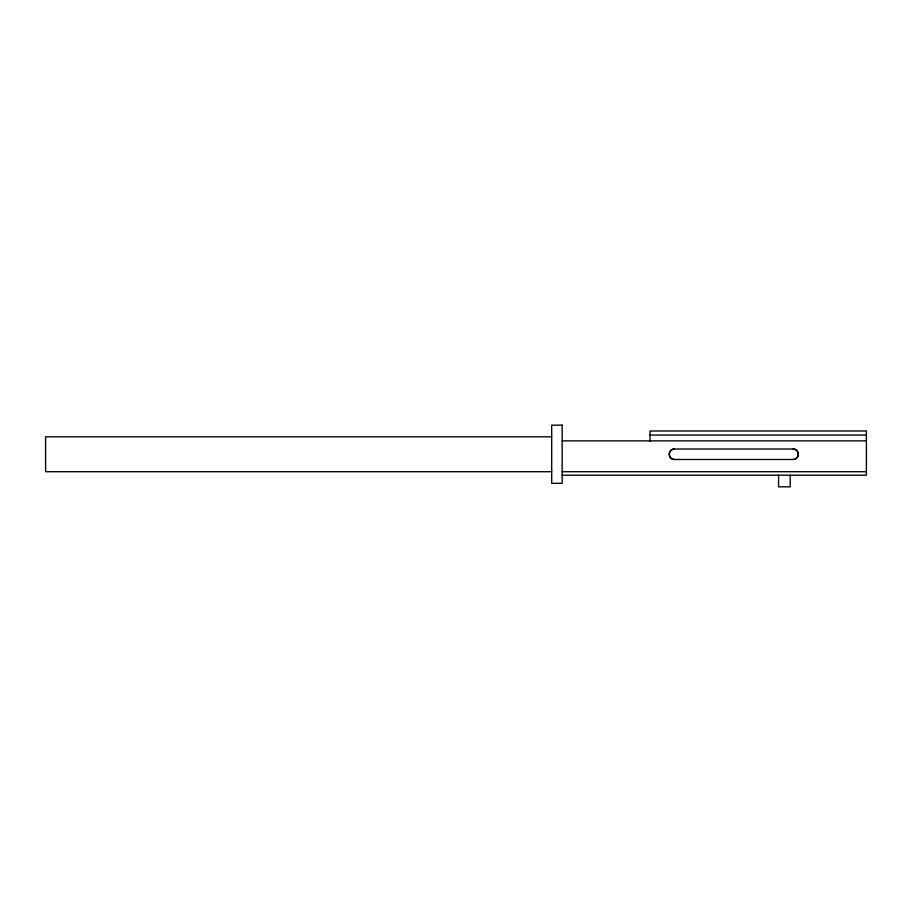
<?xml version="1.0" encoding="UTF-8"?>
<svg xmlns="http://www.w3.org/2000/svg" width="912" height="912" viewBox="0 0 912 912"><rect width="100%" height="100%" fill="white"/><g stroke="black" fill="none" stroke-linecap="round" stroke-linejoin="round"><path stroke-width="1.37" d="M674.435 449.023C667.709 448.761 667.709 459.739 674.435 459.488L793.109 459.488C799.824 459.739 799.824 448.761 793.109 449.023L674.435 449.023A5.233 5.233 0 0 0 669.203 454.256A5.233 5.233 0 0 0 674.435 459.488M650.005 435.058L866.4 435.058M551.692 436.802L45.6 436.802L45.6 471.709L551.692 471.709M562.168 440.872L866.4 440.872M562.168 471.709L866.4 471.709M562.168 475.198L866.4 475.198L866.4 430.988L650.005 430.988L650.005 441.442M790.191 475.198L790.191 486.826L778.563 486.826L778.563 475.198M793.109 449.023A5.233 5.233 0 0 1 798.342 454.256A5.233 5.233 0 0 1 793.109 459.488M562.168 425.174L551.692 425.174L551.692 483.337L562.168 483.337L562.168 425.174"/></g></svg>
